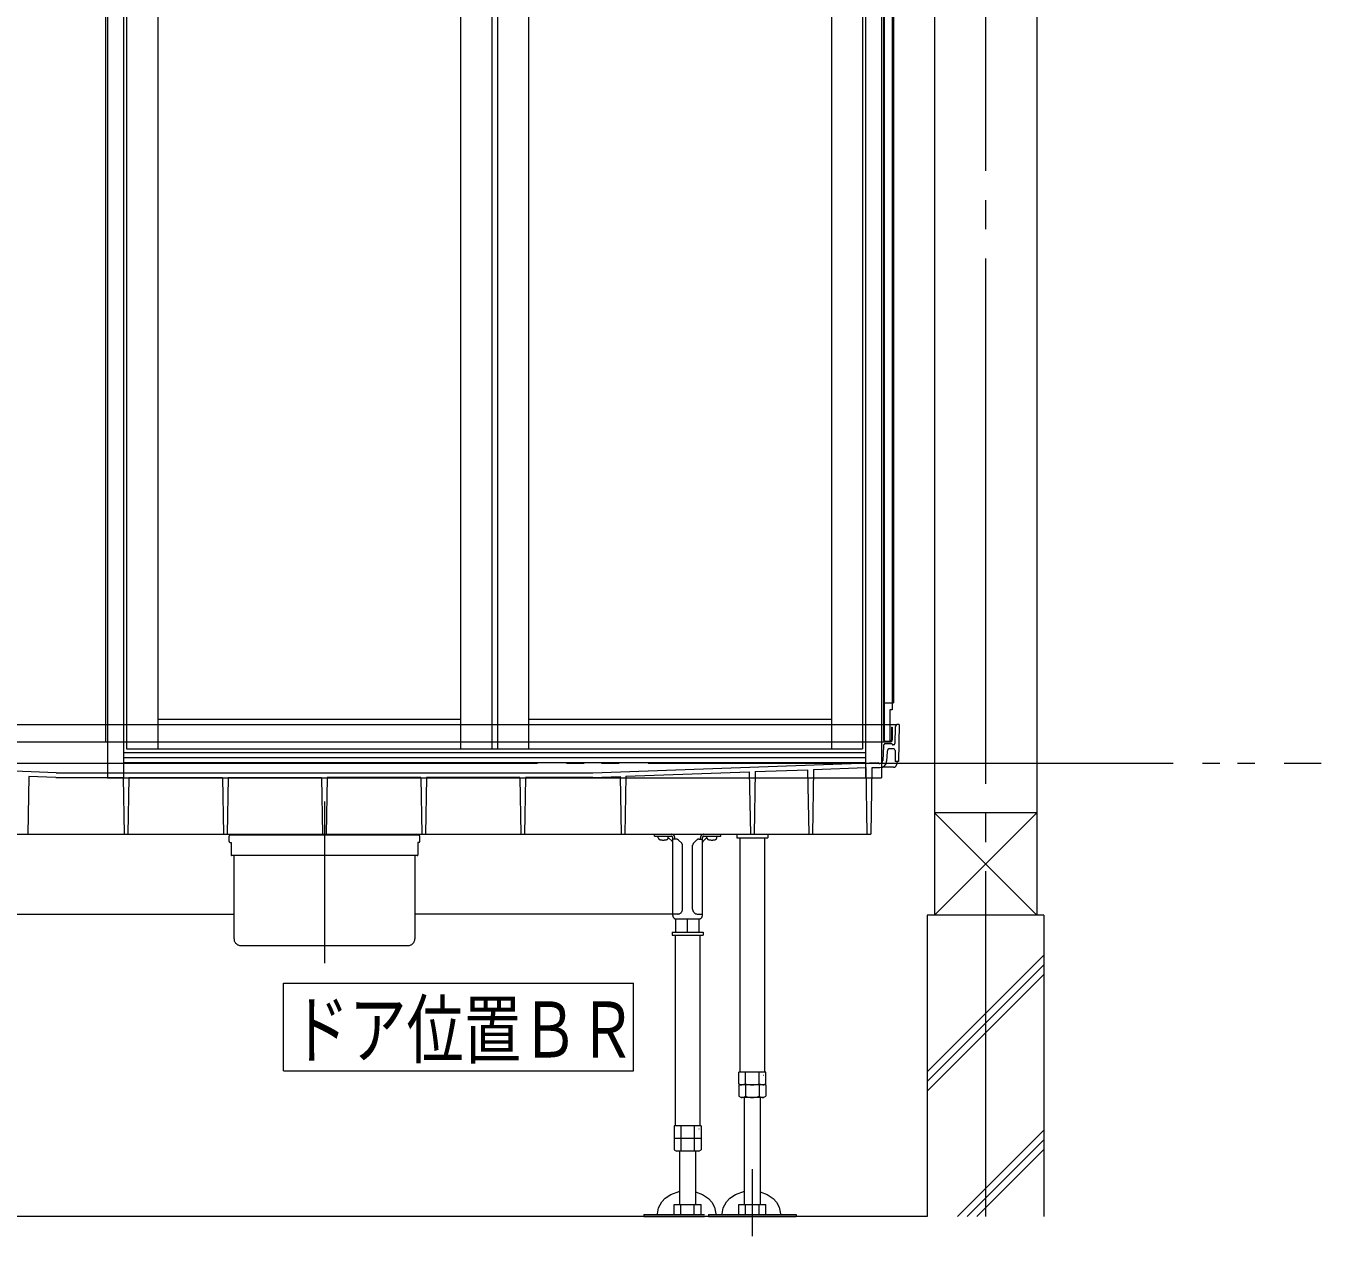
# Model space of a CAD drawing. Units: millimetres on the paper. Extents: x -305 to 305, y -152 to 152.
# Drawn here: x -117.66 to -73.26, y 14.89 to 56.36 of the extents above; entities that cross this region are included whole.
import ezdxf
from ezdxf.enums import TextEntityAlignment as Align

# ---------------------------------------------------------------- set-up
doc = ezdxf.new("R2010")
doc.units = ezdxf.units.MM
doc.linetypes.add('LONG_CHAIN', pattern=[21, 18, -1, 1, -1])
doc.linetypes.add('LONG_DOUBLE_CHAIN', pattern=[21.8, 18, -1, 0.6, -0.6, 0.6, -1])
doc.layers.add('0-1_VIEW0001', color=7, linetype='Continuous', lineweight=9)
doc.styles.add('ＭＳ ゴシック', font='')
doc.styles.get('ＭＳ ゴシック').set_extended_font_data('MS Gothic')

msp = doc.modelspace()

# ---------------------------------------------------------------- linework, layer by layer
at = {"layer": '0-1_VIEW0001'}
for p, q in [((-86.508, 111.391), (-86.508, 25.891)), ((-83.008, 111.391), (-83.008, 25.891)), ((-114.925, 97.758), (-114.925, 31.825)), ((-114.308, 97.758), (-114.308, 30.591)), ((-88.875, 97.758), (-88.875, 30.591)), ((-114.858, 97.43), (-114.858, 30.591)), ((-88.325, 97.43), (-88.325, 30.591)), ((-88.258, 97.358), (-88.258, 31.891)), ((-88.235, 97.358), (-88.235, 31.891)), ((-87.958, 97.341), (-87.958, 32.925)), ((-87.918, 97.401), (-87.918, 33.158)), ((-114.208, 94.658), (-114.208, 31.591)), ((-101.691, 94.658), (-101.691, 31.591)), ((-101.491, 94.658), (-101.491, 31.591)), ((-100.425, 94.658), (-100.425, 31.591)), ((-90.041, 94.658), (-90.041, 31.591)), ((-88.975, 94.658), (-88.975, 31.591)), ((-113.141, 62.033), (-113.141, 31.591)), ((-102.758, 62.033), (-102.758, 31.591)), ((-88.235, 33.158), (-87.958, 33.158)), ((-87.958, 32.925), (-88.041, 32.925)), ((-88.041, 32.925), (-88.041, 31.825)), ((-87.958, 33.158), (-87.918, 33.158)), ((-127.02, 32.425), (-87.83, 32.425)), ((-102.758, 32.591), (-113.141, 32.591)), ((-90.041, 32.591), (-100.425, 32.591)), ((-87.725, 32.425), (-87.76, 32.425)), ((-87.725, 32.425), (-87.747, 31.158)), ((-87.981, 32.325), (-87.958, 32.325)), ((-87.981, 32.325), (-87.981, 31.891)), ((-87.958, 32.325), (-87.958, 31.891)), ((-87.86, 32.326), (-87.869, 31.774)), ((-126.808, 31.825), (-88.025, 31.825)), ((-114.208, 31.591), (-88.975, 31.591)), ((-88.261, 31.694), (-88.283, 31.181)), ((-87.975, 31.758), (-88.194, 31.758)), ((-88.191, 31.848), (-88.041, 31.848)), ((-88.191, 31.848), (-88.025, 31.848)), ((-88.041, 31.848), (-88.025, 31.848)), ((-87.93, 31.591), (-88.036, 31.591)), ((-87.958, 31.741), (-87.948, 31.741)), ((-87.919, 31.725), (-87.941, 31.725)), ((-87.864, 31.526), (-87.854, 31.158)), ((-116.624, 30.768), (-126.433, 31.12)), ((-114.308, 31.458), (-88.875, 31.458)), ((-114.308, 31.291), (-88.875, 31.291)), ((-114.308, 31.116), (-88.875, 31.116)), ((-98.225, 30.768), (-88.416, 31.12)), ((-88.416, 31.085), (-88.416, 31.112)), ((-88.416, 31.085), (-88.381, 31.086)), ((-88.136, 31.496), (-88.151, 31.165)), ((-87.747, 31.158), (-87.854, 31.158)), ((-87.791, 31.158), (-87.812, 31.041)), ((-117.56, 30.641), (-117.595, 28.658)), ((-116.627, 30.608), (-117.56, 30.641)), ((-116.624, 30.768), (-98.225, 30.768)), ((-98.222, 30.608), (-97.289, 30.641)), ((-97.289, 30.641), (-97.255, 28.658)), ((-97.093, 30.648), (-97.128, 28.658)), ((-97.093, 30.648), (-92.859, 30.8)), ((-92.859, 30.8), (-92.821, 28.658)), ((-92.657, 30.807), (-92.695, 28.658)), ((-92.657, 30.807), (-90.86, 30.872)), ((-90.86, 30.872), (-90.821, 28.658)), ((-90.656, 30.879), (-90.695, 28.658)), ((-87.911, 30.958), (-88.297, 30.958)), ((-116.627, 30.608), (-114.322, 30.608)), ((-114.858, 30.591), (-114.308, 30.591)), ((-114.322, 30.608), (-114.288, 28.658)), ((-114.308, 30.591), (-88.325, 30.591)), ((-114.127, 30.608), (-114.161, 28.658)), ((-114.127, 30.608), (-110.922, 30.608)), ((-110.922, 30.608), (-110.888, 28.658)), ((-110.727, 30.608), (-110.761, 28.658)), ((-110.727, 30.608), (-107.522, 30.608)), ((-107.522, 30.608), (-107.488, 28.658)), ((-107.327, 30.608), (-107.361, 28.658)), ((-104.122, 30.608), (-107.327, 30.608)), ((-104.122, 30.608), (-104.088, 28.658)), ((-103.927, 30.608), (-103.961, 28.658)), ((-100.722, 30.608), (-103.927, 30.608)), ((-100.722, 30.608), (-100.688, 28.658)), ((-100.527, 30.608), (-100.561, 28.658)), ((-98.222, 30.608), (-100.527, 30.608)), ((-83.008, 29.391), (-86.508, 25.891)), ((-83.008, 29.391), (-86.508, 29.391)), ((-86.508, 29.391), (-83.008, 25.891)), ((-126.152, 28.658), (-88.698, 28.658)), ((-93.181, 28.538), (-93.181, 20.505)), ((-92.335, 28.538), (-92.335, 20.505)), ((-92.225, 28.658), (-92.225, 28.538)), ((-82.758, 25.891), (-86.758, 25.891)), ((-86.758, 25.891), (-86.758, 15.558)), ((-82.758, 25.891), (-82.758, 15.558)), ((-86.758, 20.522), (-82.758, 24.522)), ((-86.758, 20.189), (-82.758, 24.189)), ((-108.826, 20.552), (-108.826, 23.552)), ((-108.826, 23.552), (-96.826, 23.552)), ((-96.826, 20.552), (-96.826, 23.552)), ((-86.758, 19.855), (-82.758, 23.855)), ((-108.826, 20.552), (-96.826, 20.552)), ((-93.22, 20.107), (-93.22, 20.505)), ((-92.296, 20.505), (-93.22, 20.505)), ((-92.989, 20.105), (-92.989, 20.505)), ((-92.527, 20.105), (-92.527, 20.505)), ((-92.296, 20.107), (-92.296, 20.505)), ((-93.22, 20.107), (-93.158, 20.071)), ((-93.22, 20.071), (-93.22, 19.683)), ((-92.296, 20.071), (-93.22, 20.071)), ((-92.989, 20.071), (-92.989, 19.683)), ((-92.527, 20.071), (-92.527, 19.683)), ((-92.375, 20.405), (-92.365, 20.405)), ((-92.296, 20.107), (-92.358, 20.071)), ((-92.296, 20.071), (-92.296, 19.683)), ((-93.22, 19.683), (-93.141, 19.638)), ((-92.375, 19.638), (-93.141, 19.638)), ((-93.025, 15.968), (-93.025, 19.638)), ((-92.491, 19.638), (-92.491, 15.968)), ((-92.375, 19.638), (-92.296, 19.683)), ((-85.723, 15.558), (-82.758, 18.522)), ((-85.389, 15.558), (-82.758, 18.189)), ((-85.056, 15.558), (-82.758, 17.856)), ((-86.758, 15.558), (-128.258, 15.558)), ((-94.258, 15.635), (-94.258, 15.558)), ((-94.258, 15.558), (-91.258, 15.558)), ((-93.22, 15.635), (-93.22, 15.968)), ((-93.22, 15.968), (-92.296, 15.968)), ((-92.989, 15.635), (-92.989, 15.968)), ((-92.527, 15.635), (-92.527, 15.968)), ((-92.296, 15.635), (-92.296, 15.968))]:
    msp.add_line(p, q, dxfattribs=at)
at = {"layer": '0-1_VIEW0001', "linetype": 'LONG_CHAIN'}
for p, q in [((-84.758, 111.391), (-84.758, 15.558)), ((-107.425, 29.779), (-107.425, 24.246)), ((-92.758, 17.188), (-92.758, 14.891))]:
    msp.add_line(p, q, dxfattribs=at)
at = {"layer": '0-1_VIEW0001', "linetype": 'LONG_DOUBLE_CHAIN'}
msp.add_line((-139.925, 31.091), (-73.258, 31.091), dxfattribs=at)
at = {"layer": '0-1_VIEW0001', "color": 2, "linetype": 'LONG_DOUBLE_CHAIN'}
for p, q in [((-110.691, 28.415), (-110.691, 28.598)), ((-107.425, 28.631), (-110.658, 28.631)), ((-104.191, 28.631), (-107.425, 28.631)), ((-104.158, 28.415), (-104.158, 28.598)), ((-96.115, 28.591), (-96.115, 28.658)), ((-96.115, 28.591), (-95.531, 28.591)), ((-95.978, 28.534), (-95.983, 28.591)), ((-95.496, 28.409), (-95.639, 28.553)), ((-95.638, 28.534), (-95.633, 28.591)), ((-95.481, 25.875), (-95.481, 28.541)), ((-95.356, 28.491), (-95.481, 28.491)), ((-95.415, 28.491), (-95.415, 28.541)), ((-95.177, 28.354), (-95.285, 28.462)), ((-94.664, 28.462), (-94.772, 28.354)), ((-94.593, 28.491), (-94.468, 28.491)), ((-94.535, 28.491), (-94.535, 28.541)), ((-94.468, 25.875), (-94.468, 28.541)), ((-94.453, 28.409), (-94.31, 28.553)), ((-94.418, 28.591), (-93.835, 28.591)), ((-94.311, 28.534), (-94.316, 28.591)), ((-93.971, 28.534), (-93.966, 28.591)), ((-93.835, 28.591), (-93.835, 28.658)), ((-110.658, 28.381), (-110.625, 28.381)), ((-110.625, 28.381), (-110.625, 27.948)), ((-104.191, 28.381), (-104.225, 28.381)), ((-104.225, 28.381), (-104.225, 27.948)), ((-95.148, 26.091), (-95.148, 28.283)), ((-94.801, 26.091), (-94.801, 28.283)), ((-104.241, 27.931), (-110.608, 27.931)), ((-110.525, 27.915), (-110.525, 25.081)), ((-104.325, 27.915), (-104.325, 25.081)), ((-119.368, 25.925), (-110.525, 25.925)), ((-95.481, 25.925), (-104.325, 25.925)), ((-95.315, 25.925), (-95.481, 25.925)), ((-95.375, 25.305), (-95.375, 25.758)), ((-95.365, 25.758), (-94.585, 25.758)), ((-94.975, 25.305), (-94.975, 25.758)), ((-94.635, 25.925), (-94.468, 25.925)), ((-94.575, 25.305), (-94.575, 25.758)), ((-95.508, 25.305), (-94.441, 25.305)), ((-95.398, 25.205), (-95.398, 18.671)), ((-94.551, 25.205), (-94.551, 18.671)), ((-94.441, 25.305), (-94.441, 25.205)), ((-110.316, 24.848), (-104.558, 24.848)), ((-94.513, 18.671), (-95.437, 18.671)), ((-95.437, 18.671), (-95.437, 17.85)), ((-95.206, 18.671), (-95.206, 17.805)), ((-94.744, 18.671), (-94.744, 17.805)), ((-94.513, 18.671), (-94.513, 17.85)), ((-94.513, 18.238), (-95.437, 18.238)), ((-94.575, 18.238), (-95.375, 18.238)), ((-94.591, 18.571), (-94.581, 18.571)), ((-95.437, 17.85), (-95.358, 17.805)), ((-94.591, 17.805), (-95.358, 17.805)), ((-95.241, 15.968), (-95.241, 17.805)), ((-94.708, 17.805), (-94.708, 15.968)), ((-94.591, 17.805), (-94.513, 17.85)), ((-96.475, 15.635), (-94.392, 15.635)), ((-95.437, 15.635), (-95.437, 15.968)), ((-95.437, 15.968), (-94.513, 15.968)), ((-95.358, 15.635), (-94.591, 15.635)), ((-95.206, 15.635), (-95.206, 15.968)), ((-94.744, 15.635), (-94.744, 15.968)), ((-94.513, 15.635), (-94.513, 15.968))]:
    msp.add_line(p, q, dxfattribs=at)
at = {"layer": '0-1_VIEW0001'}
for points in [[(-90.656, 30.879), (-88.865, 30.943), (-88.825, 28.658)], [(-88.384, 30.941), (-88.658, 30.941), (-88.698, 28.658)], [(-93.291, 28.658), (-93.291, 28.538), (-92.225, 28.538)], [(-93.79, 15.635), (-93.79, 15.648), (-93.756, 15.856), (-93.645, 16.063), (-93.529, 16.187), (-93.331, 16.321), (-93.025, 16.425)], [(-92.491, 16.411), (-92.248, 16.32), (-92.038, 16.175), (-91.93, 16.056), (-91.834, 15.882), (-91.79, 15.648), (-91.79, 15.635)], [(-94.258, 15.635), (-91.258, 15.635), (-91.258, 15.558)]]:
    msp.add_lwpolyline(points, dxfattribs=at)
at = {"layer": '0-1_VIEW0001', "color": 2, "linetype": 'LONG_DOUBLE_CHAIN'}
for points in [[(-95.508, 25.305), (-95.508, 25.205), (-94.441, 25.205)], [(-96.007, 15.635), (-96.007, 15.648), (-95.972, 15.856), (-95.862, 16.063), (-95.746, 16.187), (-95.547, 16.321), (-95.241, 16.425)], [(-94.708, 16.411), (-94.465, 16.32), (-94.255, 16.175), (-94.147, 16.056), (-94.05, 15.882), (-94.007, 15.648), (-94.007, 15.635)], [(-96.475, 15.635), (-96.475, 15.558), (-94.392, 15.558)]]:
    msp.add_lwpolyline(points, dxfattribs=at)
at = {"layer": '0-1_VIEW0001'}
for centre, radius, start, end in [((-87.76, 32.325), 0.1, 90, 179), ((-88.194, 31.691), 0.0667, 90, 177.5), ((-88.191, 31.891), 0.0667, 180, 270), ((-88.191, 31.891), 0.0433, 180, 270), ((-88.191, 31.891), 0.0433, 180, 270), ((-88.036, 31.491), 0.1, 90, 177.5), ((-88.025, 31.891), 0.0433, 270, 0), ((-88.025, 31.891), 0.0667, 270, 0), ((-87.975, 31.741), 0.0167, 0, 90), ((-87.941, 31.741), 0.0167, 180, 270), ((-87.93, 31.525), 0.0667, 1.5, 90), ((-87.919, 31.775), 0.05, 270, 359), ((-88.384, 31.175), 0.233, 270, 357.5), ((-88.383, 31.186), 0.1, 271.1458, 357.5), ((-87.911, 31.058), 0.1, 270, 350), ((-93.158, 20.517), 0.445, 270, 292.3077), ((-92.758, 20.888), 0.817, 253.5736, 270), ((-92.758, 20.888), 0.817, 270, 286.4264), ((-92.358, 20.517), 0.445, 247.6923, 270), ((-93.148, 19.938), 0.3, 271.2052, 301.9385), ((-92.758, 20.249), 0.611, 247.7809, 292.2191), ((-92.368, 19.938), 0.3, 238.0615, 268.7948)]:
    msp.add_arc(centre, radius, start, end, dxfattribs=at)
at = {"layer": '0-1_VIEW0001', "color": 2, "linetype": 'LONG_DOUBLE_CHAIN'}
for centre, radius, start, end in [((-110.658, 28.598), 0.0333, 90, 180), ((-104.191, 28.598), 0.0333, 360, 90), ((-95.915, 28.539), 0.0633, 184.9998, 254.637), ((-95.808, 28.928), 0.467, 254.6374, 285.3625), ((-95.701, 28.539), 0.0633, 285.3625, 355.0003), ((-95.531, 28.541), 0.117, 0, 90), ((-95.531, 28.541), 0.05, 0, 90), ((-95.356, 28.391), 0.1, 45, 90), ((-94.593, 28.391), 0.1, 90, 135), ((-94.418, 28.541), 0.117, 90, 180), ((-94.418, 28.541), 0.05, 90, 180), ((-94.248, 28.539), 0.0633, 184.9998, 254.637), ((-94.141, 28.928), 0.467, 254.6374, 285.3625), ((-94.035, 28.539), 0.0633, 285.3625, 355.0003), ((-110.658, 28.415), 0.0333, 180, 270), ((-104.191, 28.415), 0.0333, 270, 360), ((-95.531, 28.374), 0.05, 0, 45), ((-95.248, 28.283), 0.1, 0, 45), ((-94.701, 28.283), 0.1, 135, 180), ((-94.418, 28.374), 0.05, 135, 180), ((-110.608, 27.948), 0.0167, 180, 270), ((-110.608, 27.948), 0.0167, 180, 270), ((-110.541, 27.915), 0.0167, 0, 90), ((-110.541, 27.915), 0.0167, 0, 90), ((-104.308, 27.915), 0.0167, 90, 180), ((-104.308, 27.915), 0.0167, 90, 180), ((-104.241, 27.948), 0.0167, 270, 0), ((-104.241, 27.948), 0.0167, 270, 0), ((-95.365, 25.875), 0.117, 180, 270), ((-95.315, 26.091), 0.167, 270, 0), ((-94.635, 26.091), 0.167, 180, 270), ((-94.585, 25.875), 0.117, 270, 0), ((-110.291, 25.081), 0.233, 180, 270), ((-104.558, 25.081), 0.233, 270, 0)]:
    msp.add_arc(centre, radius, start, end, dxfattribs=at)

# ---------------------------------------------------------------- texts
at = {"layer": '0-1_VIEW0001', "style": 'ＭＳ ゴシック', "width": 0.75}
msp.add_text('ドア位置ＢＲ', height=1.921, dxfattribs=at).set_placement((-108.541, 20.433), align=Align.BOTTOM_LEFT)

doc.saveas('drawing.dxf')
